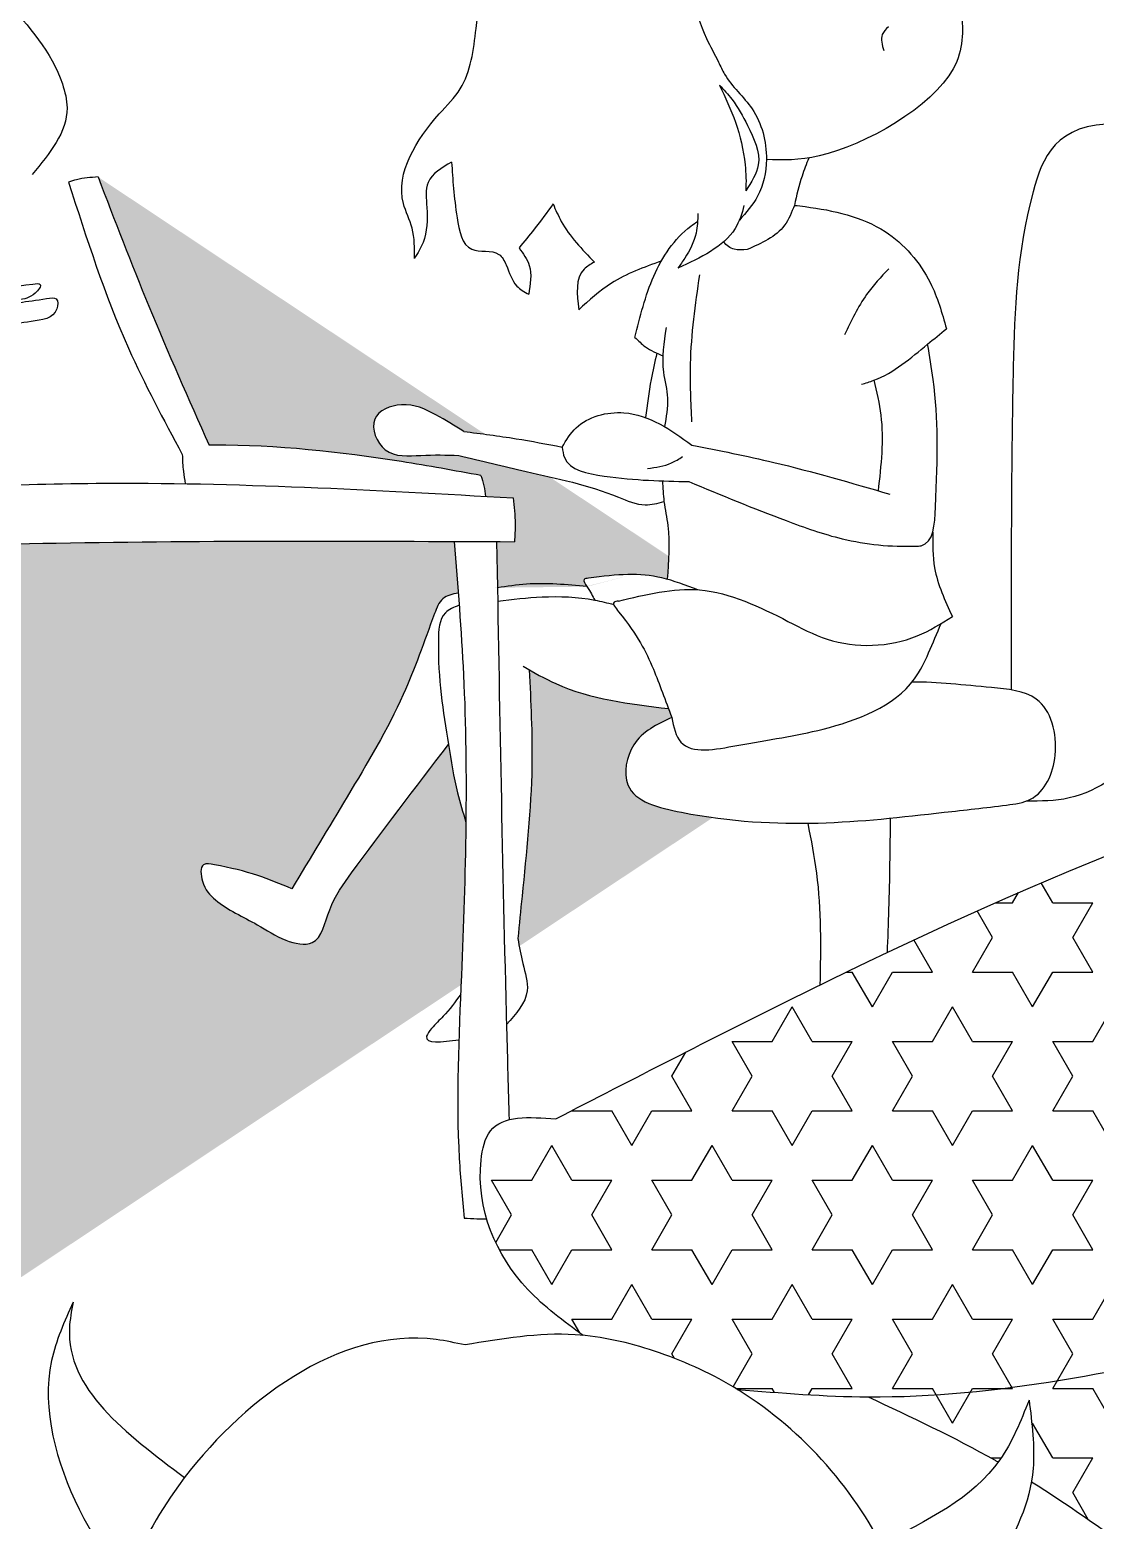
# Model space of a CAD drawing. Header units: inches. Extents: x -573 to 160, y -1 to 711.
# Drawn here: x 9.173 to 10.27, y 3.524 to 5.058 of the extents above; entities that cross this region are included whole.
import ezdxf

# ---------------------------------------------------------------- set-up
doc = ezdxf.new("R2010")
doc.units = ezdxf.units.IN
doc.header["$MEASUREMENT"] = 0
doc.layers.add('HarbyDwg', color=5, linetype='Continuous')

msp = doc.modelspace()

# ---------------------------------------------------------------- hatches: boundary and pattern name
at = {"layer": 'HarbyDwg'}
h = msp.add_hatch(color=256, dxfattribs=at)
h.dxf.hatch_style = 1
edge = h.paths.add_edge_path()
edge.add_spline(control_points=[(9.243736835683004, 4.906747116273436), (9.260785764182382, 4.862272224965992), (9.296448912116498, 4.76923912742501), (9.336947922583741, 4.678204803689567), (9.358086198686559, 4.630689848441207)], knot_values=[0, 0, 0, 0, 14.28661065352205, 29.88489917313522, 29.88489917313522, 29.88489917313522, 29.88489917313522], degree=3, periodic=0)
edge.add_spline(control_points=[(9.358086198686559, 4.630689848441207), (9.359829296803648, 4.630691446516821), (9.42609755848853, 4.630752201383473), (9.520034198197758, 4.621017467256479), (9.610662787818152, 4.604333148501837), (9.63785156628243, 4.599327815765804)], knot_values=[0, 0, 0, 0, 0.5229301402214332, 19.88050531127774, 28.17669682477476, 28.17669682477476, 28.17669682477476, 28.17669682477476], degree=3, periodic=0)
edge.add_spline(control_points=[(9.63785156628243, 4.599327815765804), (9.638939936827692, 4.595846806971124), (9.641130171637665, 4.588841631510391), (9.642174250890216, 4.581579083772425), (9.642677632909889, 4.577920526327318)], knot_values=[0, 0, 0, 0, 1.092158778464019, 2.1978582432242, 2.1978582432242, 2.1978582432242, 2.1978582432242], degree=3, periodic=0)
edge.add_spline(control_points=[(9.642677632909889, 4.577920526327318), (9.652143020610717, 4.57738711173846), (9.661608409562698, 4.576851012120088), (9.671073798514707, 4.576314912501729)], knot_values=[67.66813582943297, 67.66813582943297, 67.66813582943297, 67.66813582943297, 70.50946428894788, 70.50946428894788, 70.50946428894788, 70.50946428894788], degree=3, periodic=0)
edge.add_spline(control_points=[(9.671073798514707, 4.576314912501729), (9.672019760667078, 4.56739683351077), (9.673612396462554, 4.552382224530419), (9.67272594228107, 4.5373222091727), (9.672366006533887, 4.531207242383417)], knot_values=[0, 0, 0, 0, 2.684215176434311, 4.519184157722178, 4.519184157722178, 4.519184157722178, 4.519184157722178], degree=3, periodic=0)
edge.add_spline(control_points=[(9.672366006533887, 4.531207242383417), (9.666244634073175, 4.531234298844666), (9.660123261612464, 4.531261355305929), (9.65400189193131, 4.531288208138918)], knot_values=[67.45747263980225, 67.45747263980225, 67.45747263980225, 67.45747263980225, 69.29370865845657, 69.29370865845657, 69.29370865845657, 69.29370865845657], degree=3, periodic=0)
edge.add_spline(control_points=[(9.65400189193131, 4.531288208138918), (9.654274497189059, 4.515476364601085), (9.654547102446807, 4.499664521063266), (9.654821034008544, 4.483852709451881)], knot_values=[0, 0, 0, 0, 4.744179987184878, 4.744179987184878, 4.744179987184878, 4.744179987184878], degree=3, periodic=0)
edge.add_spline(control_points=[(9.654821034008544, 4.483852709451881), (9.664662449115449, 4.485116045630534), (9.695384448383615, 4.489968754855596), (9.726158963985322, 4.486962987145986), (9.746918393541117, 4.484935399650027)], knot_values=[0, 0, 0, 2.048139435828489e-12, 3.005806938120545, 9.236291339746945, 9.236291339746945, 9.236291339746945, 9.236291339746945], degree=3, periodic=0)
edge.add_spline(control_points=[(9.746918393541117, 4.484935399650027), (9.745075232860936, 4.487700937070571), (9.741501636045323, 4.492733124699015), (9.777502152907099, 4.497551192848007), (9.80243020645012, 4.499494185856733), (9.827729206653325, 4.493034124181094), (9.82954399716858, 4.492536652212721)], knot_values=[3.318344987145318, 3.318344987145361, 3.318344987145361, 3.318344987145361, 4.108324127891018, 4.587989521081729, 12.13974935921574, 12.72068151967825, 12.72068151967825, 12.72068151967825, 12.72068151967825], degree=3, periodic=0)
edge.add_spline(control_points=[(9.82954399716858, 4.492536652212721), (9.83016296874903, 4.500492310322613), (9.830781940329453, 4.508447968432478), (9.831106245589192, 4.516380599511876)], knot_values=[7.77289701125232, 7.77289701125232, 7.77289701125232, 7.77289701125232, 10.1471467633125, 10.1471467633125, 10.1471467633125, 10.1471467633125], degree=3, periodic=0)
edge.add_line((9.831106245589192, 4.516380599511876), (9.708115685258985, 4.598120294873818))
edge.add_spline(control_points=[(9.708115685258926, 4.598120294873823), (9.700174761265353, 4.599941586860226), (9.669204404243695, 4.606809324853927), (9.638100679009776, 4.614442406635803), (9.614984613503035, 4.620115258268882)], knot_values=[0, 0, 0, 0, 2.461485229351084, 9.58495515030083, 9.58495515030083, 9.58495515030083, 9.58495515030083], degree=3, periodic=0)
edge.add_spline(control_points=[(9.614984613503035, 4.620115258268882), (9.6023044461654, 4.620441834176063), (9.577545322526172, 4.62107950188566), (9.537056398473007, 4.616624841840078), (9.518956946969164, 4.66120857475893), (9.559630286397331, 4.677401659946128), (9.590918922048283, 4.663103243369562), (9.610734069285437, 4.650638132689011), (9.620137236544062, 4.644722884155968)], knot_values=[0, 0, 0, 0, 3.893114346119546, 7.601642539147972, 10.9317973710339, 14.0568286555083, 17.7528733848988, 21.09080976755477, 21.09080976755477, 21.09080976755477, 21.09080976755477], degree=3, periodic=0)
edge.add_spline(control_points=[(9.620137236544062, 4.644722884155968), (9.627525287606867, 4.643783821639346), (9.634913338669643, 4.642844759122738), (9.642294886061942, 4.641864888445838)], knot_values=[0, 0, 0, 0, 2.233608481026385, 2.233608481026385, 2.233608481026385, 2.233608481026385], degree=3, periodic=0)
edge.add_line((9.642294886062027, 4.641864888445838), (9.243736835683011, 4.906747116273437))
h = msp.add_hatch(color=256, dxfattribs=at)
h.dxf.hatch_style = 1
edge = h.paths.add_edge_path()
edge.add_spline(control_points=[(9.443235298364991, 4.173905769517205), (9.462116845065944, 4.205303008008315), (9.50159674794646, 4.270952286956501), (9.55730697606385, 4.364017942387278), (9.581010644330243, 4.432995856995603), (9.596534952183314, 4.474570780720384), (9.608635569417467, 4.477298079183029), (9.614414545926232, 4.478381925380418)], knot_values=[13.31380744333342, 13.31380744333342, 13.31380744333342, 13.31380744333342, 24.34076047337746, 36.37034203706214, 45.30688243966387, 47.05450834067479, 48.73836828776935, 48.73836828776935, 48.73836828776935, 48.73836828776962], degree=3, periodic=0)
edge.add_spline(control_points=[(9.614414545926232, 4.478381925380418), (9.613048961159857, 4.496081337954607), (9.611593918547081, 4.513777851025139), (9.610138875934334, 4.531474364095658)], knot_values=[0, 0, 0, 0, 5.324230382476305, 5.324230382476305, 5.324230382476305, 5.324230382476305], degree=3, periodic=0)
edge.add_spline(control_points=[(9.610138875934334, 4.531474364095658), (9.473630307318397, 4.532025594839766), (9.263379898403665, 4.532346102271674), (9.053213732101066, 4.526495048807377), (8.979496756428299, 4.524442758595896)], knot_values=[0, 0, 0, 0, 40.9488654778466, 63.07158021381513, 63.07158021381513, 63.07158021381513, 63.07158021381513], degree=3, periodic=0)
edge.add_spline(control_points=[(8.979496756428299, 4.524442758595995), (8.982784039529415, 4.500271266755746), (8.980362582936047, 4.475543632267602), (8.962241009880652, 4.459537725201542), (8.95406525728911, 4.453869526933119), (8.951008677419773, 4.451888720375564)], knot_values=[20.71822102862626, 20.71822102862626, 20.71822102862626, 20.71822102862626, 27.74021616181431, 29.97553973107148, 31.17680085841984, 31.17680085841984, 31.17680085841984, 31.17680085841984], degree=3, periodic=0)
edge.add_line((8.951008677419773, 4.451888720375564), (9.079205282159075, 4.366689080747188))
edge.add_line((9.079205282159089, 4.366689080747193), (8.820323919429937, 4.194636171421859))
edge.add_spline(control_points=[(8.820323919429919, 4.194636171421863), (8.812244735252628, 4.159010946272446), (8.800011008961954, 4.124544246024499), (8.787826909659069, 4.089825926461756)], knot_values=[20.06593042197264, 20.06593042197264, 20.06593042197264, 20.06593042197264, 31.01385908903196, 31.01385908903196, 31.01385908903196, 31.01385908903196], degree=3, periodic=0)
edge.add_spline(control_points=[(8.787826909659069, 4.089825926461756), (8.792549584750398, 4.084937242417496), (8.797157089189435, 4.079892824181599), (8.801639221124285, 4.074727580914967)], knot_values=[37.92197995497858, 37.92197995497858, 37.92197995497858, 37.92197995497858, 39.96046228373504, 39.96046228373504, 39.96046228373504, 39.96046228373504], degree=3, periodic=0)
edge.add_spline(control_points=[(8.801639221124285, 4.074727580914967), (8.807010524495903, 4.071368479681695), (8.811401128153316, 4.065989629643923), (8.813773794578035, 4.060077972519707)], knot_values=[0, 0, 0, 0, 1.902258917809331, 1.902258917809331, 1.902258917809331, 1.902258917809331], degree=3, periodic=0)
edge.add_spline(control_points=[(8.813773794578035, 4.060077972519679), (8.814087193678782, 4.059681926912731), (8.824552706832273, 4.04640923629276), (8.834188641236162, 4.032611076444184), (8.843070826890576, 4.018939324272054)], knot_values=[41.8503116489258, 41.8503116489258, 41.8503116489258, 41.8503116489258, 42.00095380987052, 46.89263718362842, 46.89263718362842, 46.89263718362842, 46.89263718362842], degree=3, periodic=0)
edge.add_spline(control_points=[(8.843070826890576, 4.018939324272068), (8.844211023394005, 4.017580698617977), (8.845365126121502, 4.016336206381879), (8.84584470796464, 4.01463751372026)], knot_values=[0, 0, 0, 0, 0.5118592603122923, 0.5118592603122923, 0.5118592603122923, 0.5118592603122923], degree=3, periodic=0)
edge.add_spline(control_points=[(8.843476726769618, 4.007687539600568), (8.844117558341347, 4.007843293674014), (8.845901165110101, 4.008981721703947), (8.846398447147246, 4.012676153631887), (8.845844707964782, 4.01463751371972)], knot_values=[4.782857501595058, 4.782857501595058, 4.782857501595058, 4.782857501595058, 5.042467170480712, 5.633474800282927, 5.633474800282927, 5.633474800282927, 5.633474800336535], degree=3, periodic=0)
edge.add_spline(control_points=[(8.845844707965066, 4.01463751371962), (8.85252731887446, 4.004197562969324), (8.877549149088631, 3.962992005362565), (8.909977319810773, 3.904434314768736), (8.957170481495249, 3.824710885256408), (8.999623657480763, 3.786913217484667), (9.027898053784904, 3.761739453375355)], knot_values=[47.40460085147188, 47.40460085147188, 47.40460085147188, 47.40460085147188, 51.1243066621577, 61.87439222759316, 67.51820746229004, 78.77273515783652, 78.77273515783652, 78.77273515783652, 78.77273515783652], degree=3, periodic=0)
edge.add_spline(control_points=[(9.027898053784904, 3.761739453375355), (9.031163380041258, 3.761172933878157), (9.03789201320445, 3.75813089210007), (9.039253064036311, 3.751087038125561), (9.03925602374637, 3.747004202529482)], knot_values=[10.0505681025921, 10.0505681025921, 10.0505681025921, 10.0505681025921, 10.96557041774421, 12.09861075888936, 12.09861075888936, 12.09861075888936, 12.09861075888936], degree=3, periodic=0)
edge.add_spline(control_points=[(9.039080086565756, 3.750231725330636), (9.039753080051307, 3.748140524097366), (9.041483336280814, 3.746761488030089), (9.04362909574821, 3.745635258557328)], knot_values=[0.2679586498613603, 0.2679586498613603, 0.2679586498613603, 0.2679586498616355, 0.960890636020872, 0.960890636020872, 0.960890636020872, 0.960890636020872], degree=3, periodic=0)
edge.add_line((9.04362909574858, 3.745635258557087), (9.096814367822043, 3.728986171236019))
edge.add_line((9.096814367822029, 3.728986171236016), (9.61730545498449, 4.074905262823537))
edge.add_spline(control_points=[(9.617305454984498, 4.074905262823535), (9.617442734522635, 4.078157964595363), (9.61979439261763, 4.134054841988174), (9.621720556475518, 4.189941582848448), (9.622312644943614, 4.242538193760524)], knot_values=[28.9393535755755, 28.9393535755755, 28.9393535755755, 28.9393535755755, 29.91416135244603, 45.69118840181403, 45.69118840181403, 45.69118840181403, 45.69118840181403], degree=3, periodic=0)
edge.add_spline(control_points=[(9.622312644943614, 4.242538193760524), (9.619303996506895, 4.252530429334485), (9.611447148526148, 4.278624364050941), (9.606960182881503, 4.305915126126607), (9.604307299735959, 4.322289313026118)], knot_values=[15.32369730227635, 15.32369730227635, 15.32369730227635, 15.32369730227635, 18.45730077777534, 23.50685550662598, 23.50685550662598, 23.50685550662598, 23.50685550663541], degree=3, periodic=0)
edge.add_spline(control_points=[(9.604307299735959, 4.322289313026218), (9.570266668405859, 4.27777224653903), (9.52716356931837, 4.221403623134975), (9.480727724256448, 4.157408085290967), (9.472041384329495, 4.111858602043739), (9.432926094314476, 4.12043764539861), (9.404263113078239, 4.140456691779917), (9.369238725610424, 4.155268601217699), (9.350346595308062, 4.176889700253994), (9.348069094597529, 4.201467152913494), (9.377567491000955, 4.196109707971232), (9.405025876721774, 4.189668477121046), (9.431356782236785, 4.178806068146287), (9.443235298364991, 4.173905769517205)], knot_values=[0, 0, 0, 0, 16.55530786498611, 20.96274503281647, 24.79110989246005, 27.49573543981433, 30.84322821663155, 35.84933925649915, 38.19153607218623, 39.89515167506262, 41.00052650205772, 45.59540852097309, 49.37197298433463, 49.37197298433463, 49.37197298433463, 49.37197298433463], degree=3, periodic=0)
h = msp.add_hatch(color=256, dxfattribs=at)
h.dxf.hatch_style = 1
edge = h.paths.add_edge_path()
edge.add_spline(control_points=[(9.876660822448722, 4.247273196346995), (9.866117439521284, 4.248738661163912), (9.832392874065826, 4.254285568246715), (9.779747815760809, 4.267226576343063), (9.790976073224366, 4.329925208997494), (9.819097185613268, 4.343142148637824), (9.83421937710248, 4.350249587681432)], knot_values=[0, 0, 0, 0, 2.909669792139901, 9.120867347757022, 13.26933071501886, 18.09541265748911, 18.09541265748911, 18.09541265748911, 18.09541265748911], degree=3, periodic=0)
edge.add_spline(control_points=[(9.83421937710248, 4.350249587681432), (9.833103268509271, 4.353295723713941), (9.831987159916034, 4.356341859746465), (9.83087213634486, 4.359373980656486)], knot_values=[12.84082717656399, 12.84082717656399, 12.84082717656399, 12.84082717656399, 13.76992877887163, 13.76992877887163, 13.76992877887163, 13.76992877887163], degree=3, periodic=0)
edge.add_spline(control_points=[(9.83087213634486, 4.359373980656486), (9.790839884053819, 4.364096091473058), (9.740379892807832, 4.370248558411348), (9.696511712640879, 4.394322241942518), (9.68745109983366, 4.399469416326994)], knot_values=[0.7214970950241604, 0.7214970950241604, 0.7214970950241604, 0.7214970950241604, 12.5905390076156, 15.70316573356925, 15.70316573356925, 15.70316573356925, 15.70316573356925], degree=3, periodic=0)
edge.add_spline(control_points=[(9.68745109983366, 4.399469416326994), (9.689135631492954, 4.36635263937994), (9.69309551741143, 4.288503904405673), (9.683010432713852, 4.196274819626922), (9.677276540041513, 4.137190583999782), (9.675862199340125, 4.122616673388933)], knot_values=[0, 0, 0, 0, 9.93492882734721, 23.35437541234741, 27.74827311822105, 27.74827311822105, 27.74827311822105, 27.74827311822105], degree=3, periodic=0)
edge.add_spline(control_points=[(9.675862199340125, 4.122616673388933), (9.676308307485167, 4.119988518219486), (9.676754415630208, 4.117360363050054), (9.677221672910273, 4.114725663570908)], knot_values=[0, 0, 0, 0, 0.8104893224482387, 0.8104893224482387, 0.8104893224482387, 0.8104893224482387], degree=3, periodic=0)
edge.add_line((9.677221672910273, 4.114725663570908), (9.876660822448724, 4.247273196346997))

# ---------------------------------------------------------------- linework, layer by layer
at = {"layer": 'HarbyDwg', "linetype": 'Continuous'}
for p, q in [((10.22632786052541, 4.159559724394882), (10.21450690150341, 4.180034226015181)), ((10.16749089225955, 4.159559722611547), (10.18507785579724, 4.159559722611547)), ((10.18507785955513, 4.159559719321535), (10.19105869463886, 4.169918829558213)), ((10.22632785579723, 4.159559722611547), (10.26757785579725, 4.159559722611547)), ((10.24695285957055, 4.123836171406538), (10.26757785957055, 4.159559719312654)), ((10.16445286051002, 4.123836176479884), (10.14867809092866, 4.151158878872451)), ((10.1025778604946, 4.088112628564886), (10.0834695666996, 4.121209164263789)), ((10.14382785955514, 4.088112623509318), (10.16445285955514, 4.123836171415434)), ((10.26757786052543, 4.088112628582664), (10.24695286052541, 4.123836176488766)), ((10.01408369116738, 4.088112626781552), (10.02007785579725, 4.088112626781552)), ((10.04070286047921, 4.052389080649874), (10.02007786047921, 4.08811262855599)), ((10.04070285953973, 4.052389075612098), (10.06132785953975, 4.088112623518214)), ((10.06132785579724, 4.088112626781552), (10.10257785579723, 4.088112626781552)), ((10.14382785579725, 4.088112626781552), (10.18507785579724, 4.088112626781552)), ((10.20570286051001, 4.052389080667666), (10.18507786051001, 4.088112628573768)), ((10.20570285957053, 4.05238907559432), (10.22632785957055, 4.088112623500436)), ((10.22632785579723, 4.088112626781552), (10.26757785579725, 4.088112626781552)), ((9.937577859524348, 4.016665527714892), (9.958202859524343, 4.052389075620994)), ((9.978827860463818, 4.016665532734876), (9.958202860463823, 4.052389080640992)), ((10.10257785955515, 4.016665527697114), (10.12320285955514, 4.052389075603216)), ((10.14382786049462, 4.016665532752668), (10.12320286049462, 4.05238908065877)), ((10.26757785958595, 4.016665527679322), (10.28820285958595, 4.052389075585438)), ((9.834452859508938, 3.980941979817672), (9.848756616183644, 4.005716813117374)), ((9.896327855797248, 4.016665530951542), (9.937577855797239, 4.016665530951542)), ((9.916952860448399, 3.980941984819879), (9.896327860448404, 4.016665532725995)), ((9.978827855797258, 4.016665530951542), (10.02007785579725, 4.016665530951542)), ((9.999452859539739, 3.980941979799894), (10.02007785953973, 4.016665527705996)), ((10.06132785579724, 4.016665530951542), (10.10257785579723, 4.016665530951542)), ((10.0819528604792, 3.980941984837671), (10.0613278604792, 4.016665532743772)), ((10.14382785579725, 4.016665530951542), (10.18507785579724, 4.016665530951542)), ((10.16445285957054, 3.980941979782102), (10.18507785957054, 4.016665527688218)), ((10.22632785579723, 4.016665530951542), (10.26757785579725, 4.016665530951542)), ((10.24695286051003, 3.980941984855448), (10.22632786051001, 4.01666553276155)), ((9.855077860433008, 3.945218436904881), (9.834452860433013, 3.980941984810983)), ((9.896327859524328, 3.945218431902674), (9.916952859524352, 3.98094197980879)), ((10.02007786046381, 3.945218436922659), (9.999452860463814, 3.980941984828775)), ((10.06132785955516, 3.945218431884896), (10.08195285955515, 3.980941979790998)), ((10.18507786049461, 3.945218436940451), (10.16445286049461, 3.980941984846552)), ((10.22632785958593, 3.945218431867104), (10.24695285958595, 3.98094197977322)), ((9.731327859493527, 3.945218431920466), (9.731588335762988, 3.945669590053328)), ((9.731327855797256, 3.945218435121546), (9.772577855797246, 3.945218435121546)), ((9.793202860417617, 3.909494888989883), (9.772577860417593, 3.945218436895985)), ((9.793202859508947, 3.909494884005454), (9.813827859508942, 3.94521843191157)), ((9.813827855797237, 3.945218435121546), (9.855077855797228, 3.945218435121546)), ((9.896327855797248, 3.945218435121546), (9.937577855797239, 3.945218435121546)), ((9.958202860448418, 3.909494889007661), (9.937577860448423, 3.945218436913777)), ((9.958202859539748, 3.909494883987676), (9.978827859539743, 3.945218431893778)), ((9.978827855797258, 3.945218435121546), (10.02007785579725, 3.945218435121546)), ((10.06132785579724, 3.945218435121546), (10.10257785579723, 3.945218435121546)), ((10.12320286047922, 3.909494889025453), (10.10257786047922, 3.945218436931555)), ((10.12320285957055, 3.909494883969884), (10.14382785957054, 3.945218431876)), ((10.14382785579725, 3.945218435121546), (10.18507785579724, 3.945218435121546)), ((10.22632785579723, 3.945218435121546), (10.26757785579725, 3.945218435121546)), ((10.28820286051002, 3.909494889043231), (10.26757786051003, 3.945218436949347)), ((9.690077859493536, 3.873771336108248), (9.710702859493532, 3.90949488401435)), ((9.731327860402198, 3.873771341074885), (9.710702860402202, 3.909494888980987)), ((9.855077859524338, 3.873771336090456), (9.875702859524333, 3.909494883996572)), ((9.896327860432999, 3.873771341092663), (9.875702860433003, 3.909494888998779)), ((10.02007785955514, 3.873771336072679), (10.04070285955513, 3.90949488397878)), ((10.0613278604638, 3.873771341110455), (10.0407028604638, 3.909494889016557)), ((10.18507785958594, 3.873771336054887), (10.20570285958594, 3.909494883961003)), ((10.22632786049463, 3.873771341128233), (10.20570286049461, 3.909494889034335)), ((9.648827855797245, 3.873771339291551), (9.690077855797236, 3.873771339291551)), ((9.669452860386807, 3.838047793159888), (9.648827860386811, 3.873771341065989)), ((9.731327855797256, 3.873771339291551), (9.772577855797246, 3.873771339291551)), ((9.751952859508927, 3.838047788193236), (9.772577859508951, 3.873771336099352)), ((9.813827855797237, 3.873771339291551), (9.855077855797228, 3.873771339291551)), ((9.834452860417608, 3.838047793177665), (9.813827860417613, 3.873771341083767)), ((9.896327855797248, 3.873771339291551), (9.937577855797239, 3.873771339291551)), ((9.916952859539728, 3.838047788175459), (9.937577859539752, 3.87377133608156)), ((9.978827855797258, 3.873771339291551), (10.02007785579725, 3.873771339291551)), ((9.99945286044841, 3.838047793195443), (9.978827860448414, 3.873771341101559)), ((10.06132785579724, 3.873771339291551), (10.10257785579723, 3.873771339291551)), ((10.08195285957056, 3.838047788157667), (10.10257785957055, 3.873771336063783)), ((10.14382785579725, 3.873771339291551), (10.18507785579724, 3.873771339291551)), ((10.16445286047921, 3.838047793213235), (10.14382786047921, 3.873771341119337)), ((10.22632785579723, 3.873771339291551), (10.26757785579725, 3.873771339291551)), ((10.24695285960136, 3.838047788139889), (10.26757785960135, 3.873771336045991)), ((9.653086750137598, 3.809700855275395), (9.669452859493541, 3.838047788202132)), ((9.772577860402217, 3.802324245262668), (9.751952860402193, 3.838047793168769)), ((9.813827859524347, 3.802324240278239), (9.834452859524342, 3.838047788184355)), ((9.937577860433018, 3.802324245280445), (9.916952860433023, 3.838047793186561)), ((9.978827859555148, 3.802324240260461), (9.999452859555143, 3.838047788166563)), ((10.10257786046382, 3.802324245298237), (10.08195286046382, 3.838047793204339)), ((10.14382785958595, 3.802324240242683), (10.16445285958594, 3.838047788148785)), ((10.26757786049462, 3.802324245316015), (10.24695286049463, 3.838047793222131)), ((9.656789936020354, 3.802324243461555), (9.690077855797236, 3.802324243461555)), ((9.710702860386798, 3.76660069734767), (9.690077860386802, 3.802324245253772)), ((9.710702859508936, 3.766600692381019), (9.731327859508932, 3.802324240287135)), ((9.731327855797256, 3.802324243461555), (9.772577855797246, 3.802324243461555)), ((9.813827855797237, 3.802324243461555), (9.855077855797228, 3.802324243461555)), ((9.875702860417599, 3.766600697365448), (9.855077860417603, 3.802324245271564)), ((9.875702859539738, 3.766600692363241), (9.896327859539733, 3.802324240269343)), ((9.896327855797248, 3.802324243461555), (9.937577855797239, 3.802324243461555)), ((9.978827855797258, 3.802324243461555), (10.02007785579725, 3.802324243461555)), ((10.0407028604484, 3.76660069738324), (10.0200778604484, 3.802324245289341)), ((10.04070285957054, 3.766600692345463), (10.06132785957053, 3.802324240251565)), ((10.06132785579724, 3.802324243461555), (10.10257785579723, 3.802324243461555)), ((10.14382785579725, 3.802324243461555), (10.18507785579724, 3.802324243461555)), ((10.2057028604792, 3.766600697401017), (10.18507786047921, 3.802324245307119)), ((10.20570285960134, 3.766600692327671), (10.22632785960134, 3.802324240233787)), ((10.22632785579723, 3.802324243461555), (10.26757785579725, 3.802324243461555)), ((9.772577859524356, 3.730877144466021), (9.793202859524351, 3.766600692372137)), ((9.813827860402208, 3.73087714945045), (9.793202860402213, 3.766600697356552)), ((9.937577859555157, 3.730877144448243), (9.958202859555152, 3.766600692354345)), ((9.97882786043301, 3.730877149468228), (9.958202860433014, 3.766600697374344)), ((10.10257785958596, 3.730877144430465), (10.12320285958595, 3.766600692336567)), ((10.14382786046381, 3.73087714948602), (10.12320286046381, 3.766600697392121)), ((10.26757785961676, 3.730877144412673), (10.28820285961675, 3.766600692318775)), ((9.731327855797256, 3.730877147631546), (9.772577855797246, 3.730877147631546)), ((9.739458046997024, 3.71679525315767), (9.731327860386793, 3.730877149441554)), ((9.813827855797237, 3.730877147631546), (9.855077855797228, 3.730877147631546)), ((9.834452859539747, 3.695153596551023), (9.855077859539742, 3.730877144457139)), ((9.896327855797248, 3.730877147631546), (9.937577855797239, 3.730877147631546)), ((9.916952860417618, 3.69515360155323), (9.896327860417623, 3.730877149459346)), ((9.978827855797258, 3.730877147631546), (10.02007785579725, 3.730877147631546)), ((9.999452859570548, 3.695153596533245), (10.02007785957054, 3.730877144439347)), ((10.06132785579724, 3.730877147631546), (10.10257785579723, 3.730877147631546)), ((10.08195286044842, 3.695153601571022), (10.0613278604484, 3.730877149477124)), ((10.14382785579725, 3.730877147631546), (10.18507785579724, 3.730877147631546)), ((10.16445285960135, 3.695153596515453), (10.18507785960134, 3.730877144421569)), ((10.22632785579723, 3.730877147631546), (10.26757785579725, 3.730877147631546)), ((10.24695286047922, 3.6951536015888), (10.22632786047923, 3.730877149494916)), ((9.837196672350567, 3.690401179843377), (9.834452860402203, 3.695153601544334)), ((9.897312762082558, 3.661135949854), (9.916952859555133, 3.695153596542127)), ((10.020077860433, 3.65943005365601), (9.999452860433005, 3.695153601562126)), ((10.06132785958594, 3.659430048618248), (10.08195285958593, 3.695153596524349)), ((10.1850778604638, 3.659430053673802), (10.16445286046381, 3.695153601579904)), ((10.22632785961674, 3.659430048600456), (10.24695285961674, 3.695153596506572)), ((9.900138245030272, 3.65943005180155), (9.937577855797239, 3.65943005180155)), ((9.93989624985995, 3.65541448534124), (9.937577860417614, 3.659430053647128)), ((9.975118755514595, 3.653005691951691), (9.978827859570552, 3.659430048627129)), ((9.978827855797258, 3.65943005180155), (10.02007785579725, 3.65943005180155)), ((10.06132785579724, 3.65943005180155), (10.10257785579723, 3.65943005180155)), ((10.12320286044841, 3.623706505758804), (10.10257786044841, 3.659430053664906)), ((10.12320285960136, 3.623706500703236), (10.14382785960135, 3.659430048609352)), ((10.14382785579725, 3.65943005180155), (10.18507785579724, 3.65943005180155)), ((10.22632785579723, 3.65943005180155), (10.26757785579725, 3.65943005180155)), ((10.28820286047921, 3.623706505776582), (10.26757786047922, 3.659430053682698)), ((10.20495976567171, 3.622419424226763), (10.20570285961674, 3.623706500694354)), ((10.22632786046382, 3.587982957861584), (10.20570286046383, 3.623706505767686)), ((10.16259964712359, 3.58798295597154), (10.17334807461976, 3.58798295597154)), ((10.22632785579723, 3.58798295597154), (10.26757785579725, 3.58798295597154)), ((10.24695285963214, 3.55225940487324), (10.26757785963214, 3.587982952779356)), ((10.26289057612258, 3.524654476677924), (10.24695286046382, 3.552259409955468))]:
    msp.add_line(p, q, dxfattribs=at)
at = {"layer": 'HarbyDwg'}
for points, knots in [([(9.569340338731317, 4.822782789235191), (9.569499325648517, 4.833350708639855), (9.569795821968038, 4.853058929065384), (9.543917251342075, 4.901313309037718), (9.5791496673262, 4.957446233332206), (9.626091924814924, 5.003147749334886), (9.637996789936986, 5.103322242726435), (9.652783176002751, 5.215907660142051), (9.718902362218055, 5.372959277747498), (9.879927038000071, 5.399689930472846), (10.0292342287915, 5.387994706392021), (10.09033022496048, 5.284749244343942), (10.10257411697979, 5.232269425784466), (10.10760822357796, 5.210692218106971)], [0, 0, 0, 0, 3.126224858573624, 5.830128547845723, 15.75035965143881, 19.13749868596626, 25.55018597456734, 44.23753284321315, 54.80910329559657, 73.24133786279116, 87.80389917184074, 97.1704233696276, 103.7104351053251, 103.7104351053251, 103.7104351053251, 103.7104351053251]), ([(10.08916354709192, 5.210725372903127), (10.1012691856108, 5.181031984686314), (10.12671824050757, 5.118609117390164), (10.13331115084049, 5.077198564050022), (10.13647504818472, 4.998208936392757), (10.00350336582359, 4.922324712538625), (9.948437101724275, 4.924050792460378), (9.931651667039697, 4.924576940407036)], [107.389377014858, 107.389377014858, 107.389377014858, 107.389377014858, 112.4672675734105, 118.0643625088158, 123.8057641680118, 135.2939942550991, 140.33137037041, 140.33137037041, 140.33137037041, 140.33137037041]), ([(9.88326184547203, 5.001354606631551), (9.889219317648676, 4.98874079086761), (9.901637500996523, 4.962447646354505), (9.910001720437728, 4.926529217425795), (9.910954302433547, 4.901439851173848), (9.910410923969872, 4.892618891219456)], [0, 0, 0, 0, 4.160133439065279, 8.671681254457372, 11.20538951440098, 11.20538951440098, 11.20538951440098, 11.20538951440098]), ([(10.29263610146865, 4.961488736523705), (10.22907592541154, 4.962375331493945), (10.1902854082884, 4.859506056029943), (10.18393417288667, 4.683810906676271), (10.18359876521161, 4.514103028150359), (10.18361433976976, 4.403362712075662), (10.18361843730916, 4.378645440573393)], [0, 0, 0, 0, 9.527940728254595, 26.94594601585932, 52.76176232451581, 60.18012231276781, 60.18012231276781, 60.18012231276781, 60.18012231276781]), ([(9.908494459356186, 4.877513622233309), (9.906739602953687, 4.868769272469265), (9.89591055776692, 4.838387073122149), (9.863965559417275, 4.82370629342725), (9.840636300081806, 4.812984999501978)], [12.68130069904828, 12.68130069904828, 12.68130069904828, 12.68130069904828, 15.31665263828216, 22.45252441080558, 22.45252441080558, 22.45252441080558, 22.45252441080558]), ([(9.960495567514736, 4.877515604818171), (9.964230032079323, 4.877121821689229), (9.996954407401498, 4.873167268881019), (10.0534706323129, 4.860939273180932), (10.10141758147547, 4.805418511220097), (10.11241889592436, 4.766680022891919), (10.11701930819147, 4.750480775270972)], [24.09131096750812, 24.09131096750812, 24.09131096750812, 24.09131096750812, 25.20139011982953, 33.80962537503858, 40.81639440109983, 45.85225110765388, 45.85225110765388, 45.85225110765388, 45.85225110765388]), ([(9.796400953189883, 4.741547904001365), (9.80158674525297, 4.762921108258951), (9.811792781848746, 4.804985213831856), (9.838429712361867, 4.845694062048054), (9.85840242352908, 4.859399825962569), (9.860825368209854, 4.860911451377149)], [0, 0, 0, 0, 6.602883722740907, 12.99498169070211, 13.84838523453891, 13.84838523453891, 13.84838523453891, 13.84838523453891]), ([(9.911712404011704, 4.832003913254439), (9.90710835911137, 4.831605758925392), (9.897515667458586, 4.830776190189283), (9.890678956787676, 4.836180759957983), (9.887510372438678, 4.839866399037504)], [0, 0, 0, 0, 1.317949468695157, 2.745994693937654, 2.745994693937654, 2.745994693937654, 2.745994693937654]), ([(9.020540138800422, 4.746514921304254), (9.031382082839466, 4.758716976716286), (9.067416580304846, 4.77623547832961), (9.12598395867935, 4.790202801815425), (9.158629129481719, 4.79430803719076), (9.18787606629247, 4.797890879518775), (9.176426725201063, 4.782054867487261), (9.162346279834006, 4.780856312009305), (9.151365474022677, 4.777141851102542), (9.14614096120338, 4.775032145069773)], [0, 0, 0, 0, 5.38110777749233, 12.12631438757416, 16.85139753113571, 17.60997048517628, 18.65171339155376, 20.51660655372013, 22.20196202779616, 22.20196202779616, 22.20196202779616, 22.20196202779616]), ([(9.637851566282402, 4.599327815765804), (9.63893993682772, 4.595846806971124), (9.641130171637665, 4.588841631510377), (9.642174250890244, 4.581579083772425), (9.642677632909917, 4.577920526327318)], [0, 0, 0, 0, 1.092158778464019, 2.1978582432242, 2.1978582432242, 2.1978582432242, 2.1978582432242]), ([(9.746918393541145, 4.484935399650013), (9.726158963985322, 4.486962987145972), (9.695384448383615, 4.489968754855553), (9.66466244911542, 4.485116045630519), (9.654821034008515, 4.483852709451867)], [0, 0, 0, 0, 6.230484401626399, 9.236291339744897, 9.236291339746945, 9.236291339746945, 9.236291339746945]), ([(9.61441454592626, 4.47838192538039), (9.608635569417467, 4.477298079183029), (9.596534952183342, 4.474570780720398), (9.581010644330272, 4.432995856995618), (9.55730697606388, 4.364017942387264), (9.50159674794646, 4.270952286956501), (9.462116845065973, 4.205303008008315), (9.443235298364963, 4.173905769517219)], [13.31380744333343, 13.3138074433337, 13.3138074433337, 13.3138074433337, 14.99766739042825, 16.74529329143918, 25.68183369404091, 37.71141525772559, 48.73836828776962, 48.73836828776962, 48.73836828776962, 48.73836828776962]), ([(9.681156188857821, 4.403064355684577), (9.69230173514354, 4.396682518550833), (9.737953738251585, 4.370542602103697), (9.790848993485449, 4.364094980934254), (9.830885819537068, 4.359372366625294)], [0, 0, 0, 0, 3.834123820977808, 15.7045180295007, 15.7045180295007, 15.7045180295007, 15.7045180295007]), ([(9.834219377102508, 4.350249587681418), (9.819097185613268, 4.34314214863781), (9.790976073224394, 4.329925208997494), (9.779747815760809, 4.267226576343063), (9.928094360341968, 4.230760592710396), (10.04657040733162, 4.245163068069573), (10.16519618533625, 4.258225268207099), (10.21428620010483, 4.26470243758294), (10.23679760451342, 4.313816453856461), (10.21968404265932, 4.376257699016705), (10.14995587764217, 4.381828596654131), (10.10821985860947, 4.386852383158271), (10.08157928814837, 4.386724490528934)], [0, 0, 0, 0, 4.826081942470246, 8.974545309732088, 15.18574286534921, 42.21723362612092, 48.68230746510554, 51.21781865440295, 56.43091036571179, 62.49729719067581, 67.27854725022435, 75.46085559219975, 75.46085559219975, 75.46085559219975, 75.46085559220728]), ([(9.62046941075736, 3.834867077646422), (9.624860388316515, 3.834567844400851), (9.632606018575652, 3.834040000646212), (9.640353430580953, 3.83401174019312), (9.643709111769093, 3.834071507178663)], [0, 0, 0, 0, 1.319411336898996, 2.327425325625139, 2.327425325625139, 2.327425325625139, 2.327425325625139]), ([(10.03632164553358, 3.650826234186354), (10.08050478835612, 3.630110479030023), (10.12584684760635, 3.608851353089534), (10.16919397967573, 3.58427314510854), (10.17030062008434, 3.583642799522721)], [0, 0, 0, 0, 14.60640773522912, 14.98953136093116, 14.98953136093116, 14.98953136093116, 14.98953136093116])]:
    msp.add_open_spline(points, degree=3, knots=knots, dxfattribs=at)
for points in [[(9.84782659876158, 5.139923190743787), (9.869914555641893, 5.049345071270793), (9.8823744192649, 5.025002199993523), (9.888604314069463, 5.012547731930582), (9.916922165754338, 4.976882575692372), (9.931647445669919, 4.92480017702222), (9.922585780499654, 4.886870574472752), (9.903923934058534, 4.862322242499403)], [(9.123550872347957, 5.118434162408079), (9.149553549845516, 5.087951187556527), (9.20699979458403, 5.00261719242377), (9.211787038686802, 4.977894261177752), (9.17588310720465, 4.909308047557872)], [(10.05726273631042, 5.061375424611811), (10.05096001186551, 5.053275508995085), (10.05246064292053, 5.036775649239615)], [(9.88326184547203, 5.001354606631551), (9.89609836563947, 4.986690619159319), (9.912296891481114, 4.959806637676493), (9.923299570186154, 4.919175149580525), (9.910410923969758, 4.892618891218675)], [(9.975193100197723, 4.926071094583705), (9.96835691503106, 4.90770116810539), (9.960495567514736, 4.877515604818171)], [(9.607614387124395, 4.921969105111359), (9.58351591769276, 4.901187216714092), (9.582098404204922, 4.875209862893072), (9.578318220209676, 4.839313837430794), (9.569340338731317, 4.822782789235191)], [(9.607614387124395, 4.921969105111359), (9.613284663117279, 4.864818905343213), (9.628405251070555, 4.832229121562989), (9.656283904497466, 4.827033629436841), (9.663844198474104, 4.816170385978339), (9.6747121719501, 4.794443845656602), (9.686997658913848, 4.785942165253275)], [(9.243736835683032, 4.906747116273451), (9.221602786542357, 4.903888247782774), (9.213280075771715, 4.901511357531902)], [(9.213280075771715, 4.901511357531902), (9.275105779182875, 4.730375286169803), (9.330392283859576, 4.621038361331031)], [(9.243736835683032, 4.906747116273451), (9.295988790387478, 4.773779234339116), (9.358086198686587, 4.630689848441207)], [(9.712041137337403, 4.878988363781275), (9.692667860892906, 4.853011009960255), (9.677074768443683, 4.83364605939606)], [(9.712041137337403, 4.878988363781275), (9.720546514319787, 4.861040377752573), (9.754567874221644, 4.819004261644523)], [(9.861199201332576, 4.86908547327711), (9.859263886865174, 4.849015044468715), (9.84765192604693, 4.823141109165491), (9.840636300081806, 4.812984999501978)], [(9.960495567514736, 4.877515604818171), (9.950300641249592, 4.857004038184343), (9.911712404011704, 4.832003913254439)], [(9.677074768443683, 4.83364605939606), (9.687470163409822, 4.815698046664906), (9.686997658913848, 4.785942165253275)], [(9.754567874221644, 4.819004261644523), (9.744172479255505, 4.811919545776718), (9.738502203262621, 4.769883429668681)], [(9.823504938366861, 4.82010413013856), (9.772051132682387, 4.797277748025181), (9.738502203262621, 4.769883429668681)], [(9.862739355789964, 4.806032407265988), (9.853199042973197, 4.71417849901357), (9.854710480052072, 4.654502436128325)], [(10.05756730335319, 4.81229287247362), (10.03485015463077, 4.785708652488495), (10.01213300590838, 4.744170803755054)], [(9.093562612522314, 4.758631764463928), (9.114650790152732, 4.766536431900434), (9.137395485339633, 4.773215012678747), (9.190743923728272, 4.781599834345243), (9.200680506762987, 4.781126880875874), (9.201390225687087, 4.770958140962207), (9.174892818955593, 4.757951626827364), (9.146502803755121, 4.751566621478517), (9.130888247285847, 4.745181616129642), (9.09886370737082, 4.726868260728651)], [(10.39135166758957, 4.774167897359249), (10.37620008847495, 4.656826161837827), (10.337412161837, 4.431091548373615), (10.31844921824419, 4.321670564279984), (10.24345926128397, 4.267390875914217), (10.19911508458257, 4.264143929093692)], [(9.796400953189883, 4.741547904001365), (9.80708803678676, 4.731899167241622), (9.825143865592802, 4.72252241587762)], [(9.82839966226704, 4.751664066827118), (9.825746265309059, 4.70581703307883), (9.829915910246948, 4.678915027454636), (9.826603530754548, 4.649742178082974)], [(10.02957407646765, 4.69323901286468), (10.04223399956005, 4.69735636761051), (10.09757853110467, 4.73455475077165), (10.11701930819147, 4.750480775270972)], [(9.85179500000829, 4.593125802181049), (9.951833764390054, 4.552933035037086), (10.00979957087649, 4.534222988311541), (10.08565082715053, 4.526625238624433), (10.09089900208753, 4.527102144053686), (10.10568941420184, 4.566685054361201), (10.10330387341097, 4.698310178469086), (10.09757853110467, 4.73455475077165)], [(9.818836899936409, 4.725232496932449), (9.812948750446944, 4.698128628636269), (9.807216697442223, 4.659038633617513)], [(10.04223399956005, 4.69735636761051), (10.04939062193254, 4.661588674034746), (10.04665871692357, 4.583623817207183)], [(9.620137236544062, 4.644722884155954), (9.591511413178816, 4.661890998965902), (9.556015401087572, 4.672191862511383), (9.528534572169699, 4.657312813654656), (9.539412389489295, 4.625837963205512), (9.57605347004185, 4.620115258268882), (9.614984613503035, 4.620115258268882)], [(9.721472723790734, 4.62869931567387), (9.735737267414445, 4.64847121129641), (9.785030499603815, 4.663940357190199), (9.854958204448687, 4.630710355908718)], [(9.620137236544062, 4.644722884155954), (9.673953825918554, 4.637283373078816), (9.721472723790734, 4.62869931567387)], [(9.330392283859576, 4.621038361331031), (9.331549120524906, 4.603566159229459), (9.333485694081341, 4.590923616293622)], [(9.637851566282402, 4.599327815765804), (9.556144407249272, 4.61370208185464), (9.363315500088797, 4.630689848441207), (9.358086198686587, 4.630689848441207)], [(9.614984613503035, 4.620115258268882), (9.684259146014492, 4.603519429974071), (9.779296941758767, 4.577194997946492), (9.806777696662786, 4.569183200354189), (9.826243268393407, 4.572616812635218)], [(9.721472723790734, 4.62869931567387), (9.723790615911534, 4.617767874204958), (9.764562410110452, 4.598812432132519), (9.85179500000829, 4.593125802181049)], [(9.809298756835242, 4.606530075737751), (9.833844936118973, 4.612303168162939), (9.845396057542567, 4.618797867100994)], [(9.854958204448687, 4.630710355908718), (9.939218175601136, 4.612878231730932), (10.05870822703816, 4.580092825936418)], [(8.96642014621501, 4.581455145150841), (9.241682673328748, 4.591350811441984), (9.671073798514707, 4.576314912501743)], [(9.824668382280047, 4.593642175866464), (9.826243268393407, 4.572616812635218), (9.830122482936199, 4.548020615388879), (9.82954399716858, 4.492536652212706)], [(9.671073798514707, 4.576314912501743), (9.673037090221962, 4.549544656675309), (9.672366006533887, 4.531207242383417)], [(8.979496756428327, 4.524442758595896), (9.200658047776765, 4.529840344907257), (9.672366006533887, 4.531207242383417)], [(9.610138875934362, 4.531474364095658), (9.619886699620688, 4.39399703767161), (9.617714984877646, 4.084663332377744), (9.615526024904634, 3.896138931251912), (9.62046941075736, 3.834867077646422)], [(9.654001891931339, 4.531288208138918), (9.664205978232312, 4.030176646761802), (9.666817865511499, 3.936160443122802)], [(10.10282437249249, 4.541135814889927), (10.10484661835359, 4.504236397890438), (10.12306461242384, 4.45434952655539)], [(9.86114133760294, 4.481661373537818), (9.824123881450825, 4.49391470644828), (9.748606649736681, 4.493679377918156), (9.744017642255907, 4.492283348089032), (9.746918393541145, 4.484935399650013), (9.754991307527016, 4.47114321986875)], [(9.779429204530468, 4.470044201186894), (9.862923354251288, 4.481523736767826), (9.953855601062353, 4.449195797032345), (9.99416577080306, 4.43092345656639), (10.08697293677, 4.434203102626498), (10.12306461242384, 4.45434952655539)], [(9.615367652294148, 4.465818053777284), (9.601265848098771, 4.458030163031609), (9.594020335077838, 4.429060534719895), (9.60430729973593, 4.322289313026204), (9.613780852049112, 4.272690400714112), (9.622312644943642, 4.24253819376051)], [(9.655059271876306, 4.470122308730893), (9.700732485326236, 4.474348419549401), (9.754991307527016, 4.47114321986875), (9.774505440078011, 4.466636596620802)], [(9.779429204530468, 4.470044201186894), (9.774934934793189, 4.4688103352252), (9.779564723912026, 4.459016550856731), (9.8152793729521, 4.399875951833394), (9.834219377102508, 4.350249587681418)], [(9.834219377102508, 4.350249587681418), (9.843649256382045, 4.324812959841452), (9.901083791365929, 4.321354541001426), (9.990003453237515, 4.338300812009209), (10.0840686328194, 4.389968308296432), (10.09864647712159, 4.416682782743109), (10.11141566582058, 4.446913022175991)], [(9.68745109983369, 4.399469416326994), (9.690252048432436, 4.300159619391351), (9.680150266457426, 4.166345910580617), (9.675862199340125, 4.122616673388947)], [(9.71483801565544, 3.937047196120531), (9.955001986663158, 4.059133953240703), (10.62821618367267, 4.31795087438455), (10.90659249950651, 4.364705535355654)], [(9.443235298364963, 4.173905769517219), (9.40802209324094, 4.187553996489456), (9.363431701852344, 4.198644130509649), (9.3523779535824, 4.198644130509649), (9.35124428325586, 4.181645736355279), (9.36456544619268, 4.16238086650489), (9.407646620918294, 4.136883275273334), (9.437123159615064, 4.121018078913323), (9.4640489585807, 4.118468317119934), (9.482188349929382, 4.152181819331304), (9.504579245547442, 4.19014493343245), (9.60430729973593, 4.322289313026204)], [(9.97423723137974, 4.241365829587224), (9.983202245431054, 4.189938336718782), (9.986787008040276, 4.074803322904017)], [(10.05914586910505, 4.246607915347681), (10.05746279577984, 4.152824039514925), (10.05582391700583, 4.108159779114189)], [(9.675862199340125, 4.122616673388947), (9.680920972803941, 4.096835208606507), (9.685452101444534, 4.06896334396238), (9.66409936168399, 4.034194753884606)], [(9.61720360257659, 4.065518489320525), (9.599095516286022, 4.042582290615968), (9.586966006135336, 4.030039955531436), (9.581946978115448, 4.022096484121278), (9.615325564003408, 4.018291917220935)], [(9.743195679070519, 3.714081593649979), (9.68601836136717, 3.761461748128653), (9.637985567165666, 3.894522618307391), (9.647592081540617, 3.924701369060941), (9.71483801565544, 3.937047196120531)], [(9.217993515994644, 3.748179457706314), (9.195899561933922, 3.688160814427903), (9.224183693133975, 3.535329898491469), (9.26881740459232, 3.46040357159697)], [(9.217993515994644, 3.748179457706314), (9.214279481327575, 3.72157323745239), (9.332761230353194, 3.567658464061068)], [(9.621431964034551, 3.704201787278976), (9.591778054192398, 3.709809586939386), (9.326495912729891, 3.559200608694638), (9.236732793926032, 3.36212714376633), (9.195899561933922, 3.145477773769485), (9.195899561933922, 3.102183108743148)], [(10.14043866130238, 2.407394246340075), (10.12809565325666, 2.515702255475901), (10.12924223434073, 2.624580569124745), (10.12458527817473, 2.729896651433009), (10.09924698208182, 2.818542623595363), (10.09592630135635, 2.89182016296779), (10.11588673111226, 3.061410834016044), (10.11860860789711, 3.209235829027065), (10.09102173094312, 3.390413294456422), (10.05524111413559, 3.488831249217014), (9.897436625992563, 3.661061871368034), (9.816419947823997, 3.697873380007806), (9.734772238263995, 3.714741804288735), (9.621431964034551, 3.704201787278976)], [(9.901729066245716, 3.658454707682779), (10.03632164553358, 3.650826234186354), (10.43125134536928, 3.707315681079322)], [(10.20202094943165, 3.647435025280387), (10.17194306956964, 3.585938538090815), (10.04960562154978, 3.49981199886841)], [(10.20202094943165, 3.647435025280387), (10.20612242967426, 3.577055736050724), (10.09180229004108, 3.387444196641894)]]:
    msp.add_spline(points, degree=3, dxfattribs=at)
msp.add_open_spline([(10.20436812312171, 3.563349622846872), (10.27800316704617, 3.517613520959713), (10.34646392002331, 3.463268635593849), (10.41492467300055, 3.40892375022797)], degree=3, dxfattribs=at)

doc.saveas('drawing.dxf')
